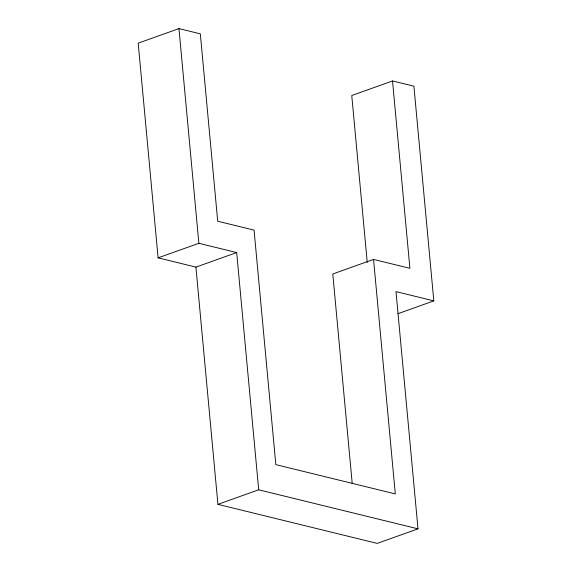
<?xml version="1.0" encoding="UTF-8"?>
<svg xmlns="http://www.w3.org/2000/svg" width="572" height="572" viewBox="0 0 572 572"><rect width="100%" height="100%" fill="white"/><g stroke="black" fill="none" stroke-linecap="round" stroke-linejoin="round"><path stroke-width="0.86" d="M352.223 483.597L332.782 273.974L373.552 259.416L395.302 493.915L275.826 464.628L254.068 230.13L217.71 221.221L200.322 33.841L178.957 28.6L138.188 43.157L158.101 257.85L195.917 267.117L236.686 252.567L258.694 489.796L418.003 528.843L395.996 291.613L433.812 300.879L413.899 86.186L392.528 80.945L351.759 95.503L367.245 262.462M158.101 257.85L198.87 243.293L236.686 252.567M398.041 313.656L433.812 300.879M195.917 267.117L217.925 504.354L258.694 489.796M418.003 528.843L377.234 543.4L217.925 504.354M373.552 259.416L409.909 268.332L392.528 80.945M178.957 28.6L198.87 243.293"/></g></svg>
